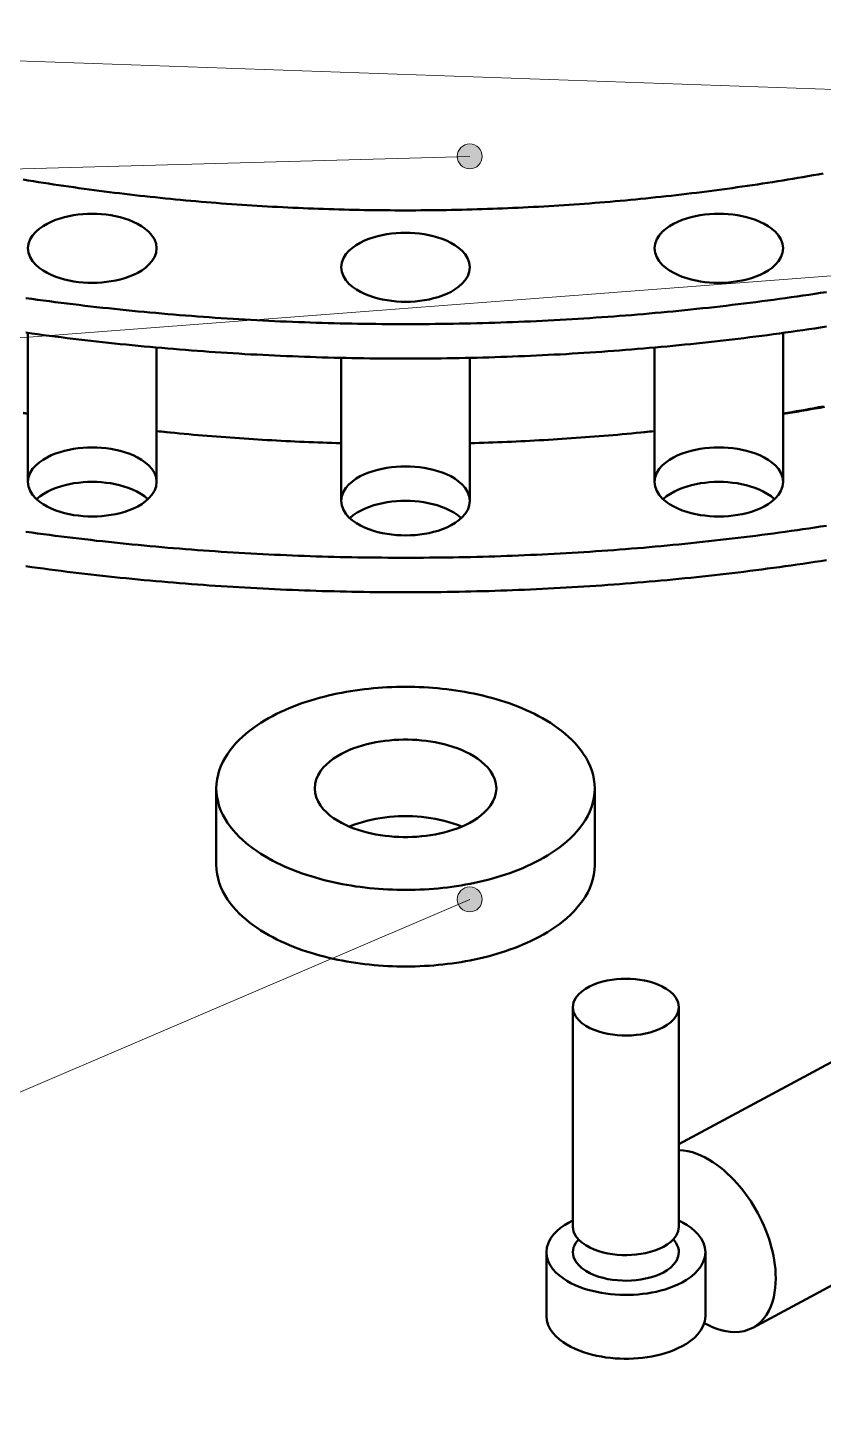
# Model space of a CAD drawing. Header units: millimetres. Extents: x 0 to 841, y 0 to 594.
# Drawn here: x 298.8 to 343.4, y 209.7 to 288.1 of the extents above; entities that cross this region are included whole.
import ezdxf

# ---------------------------------------------------------------- set-up
doc = ezdxf.new("R2010")
doc.units = ezdxf.units.MM
for name, color, linetype, lineweight in [('ACH', 7, 'CONTINUOUS', 13), ('COTA', 7, 'CONTINUOUS', 18), ('VIS', 7, 'CONTINUOUS', 50)]:
    doc.layers.add(name, color=color, linetype=linetype, lineweight=lineweight)

msp = doc.modelspace()

# ---------------------------------------------------------------- hatches: boundary and pattern name
at = {"layer": 'ACH'}
h = msp.add_hatch(color=7, dxfattribs=at)
h.dxf.hatch_style = 1
h.paths.add_polyline_path([(324.306, 280.893), (324.173, 281.304), (323.823, 281.559), (323.39, 281.559), (323.04, 281.304), (322.906, 280.893), (323.04, 280.481), (323.39, 280.227), (323.823, 280.227), (324.173, 280.481)])
h = msp.add_hatch(color=7, dxfattribs=at)
h.dxf.hatch_style = 1
h.paths.add_polyline_path([(324.306, 239.157), (324.173, 239.569), (323.823, 239.823), (323.39, 239.823), (323.04, 239.569), (322.906, 239.157), (323.04, 238.746), (323.39, 238.492), (323.823, 238.492), (324.173, 238.746)])

# ---------------------------------------------------------------- linework, layer by layer
at = {"layer": 'COTA'}
for p, q in [((355.281, 284.252), (73.998, 294.145)), ((323.606, 280.893), (73.998, 273.921)), ((370.307, 276.185), (73.988, 253.637)), ((323.606, 239.157), (73.677, 132.052))]:
    msp.add_line(p, q, dxfattribs=at)
for centre in [(323.606, 280.893), (323.606, 239.157)]:
    msp.add_circle(centre, 0.7, dxfattribs=at)
at = {"layer": 'VIS'}
for points in [[(298.537, 279.589), (298.82, 279.543), (299.104, 279.497), (299.388, 279.452), (299.672, 279.407), (299.956, 279.364), (300.24, 279.32), (300.524, 279.278), (300.809, 279.236), (301.093, 279.195), (301.378, 279.154), (301.662, 279.114), (301.947, 279.075), (302.232, 279.036), (302.517, 278.998), (302.802, 278.961), (303.087, 278.924), (303.372, 278.888), (303.657, 278.853), (303.943, 278.818), (304.228, 278.784), (304.513, 278.75), (304.799, 278.717), (305.085, 278.685), (305.37, 278.653), (305.656, 278.622), (305.942, 278.592), (306.228, 278.562), (306.514, 278.533), (306.8, 278.505), (307.086, 278.477), (307.372, 278.449), (307.658, 278.423), (307.944, 278.397), (308.231, 278.371), (308.517, 278.347), (308.803, 278.323), (309.09, 278.299), (309.376, 278.276), (309.663, 278.254), (309.95, 278.232), (310.236, 278.211), (310.523, 278.191), (310.81, 278.171), (311.096, 278.152), (311.383, 278.133), (311.67, 278.115), (311.957, 278.098), (312.244, 278.081), (312.531, 278.065), (312.818, 278.049), (313.105, 278.034), (313.392, 278.02), (313.679, 278.006), (313.966, 277.993), (314.253, 277.981), (314.541, 277.969), (314.828, 277.958), (315.115, 277.947), (315.402, 277.937), (315.69, 277.928), (315.977, 277.919), (316.264, 277.911), (316.551, 277.903), (316.839, 277.896), (317.126, 277.89), (317.414, 277.884), (317.701, 277.879), (317.988, 277.874), (318.276, 277.87), (318.563, 277.867), (318.851, 277.864), (319.138, 277.862), (319.425, 277.861), (319.713, 277.86), (320, 277.859), (320.288, 277.86), (320.575, 277.861), (320.862, 277.862), (321.15, 277.864), (321.437, 277.867), (321.725, 277.87), (322.012, 277.874), (322.3, 277.879), (322.587, 277.884), (322.874, 277.89), (323.162, 277.896), (323.449, 277.903), (323.736, 277.911), (324.024, 277.919), (324.311, 277.928), (324.598, 277.937), (324.885, 277.947), (325.173, 277.958), (325.46, 277.969), (325.747, 277.981), (326.034, 277.993), (326.321, 278.006), (326.608, 278.02), (326.895, 278.034), (327.183, 278.049), (327.47, 278.065), (327.757, 278.081), (328.043, 278.098), (328.33, 278.115), (328.617, 278.133), (328.904, 278.152), (329.191, 278.171), (329.478, 278.191), (329.764, 278.211), (330.051, 278.232), (330.338, 278.254), (330.624, 278.276), (330.911, 278.299), (331.197, 278.323), (331.483, 278.347), (331.77, 278.371), (332.056, 278.397), (332.342, 278.423), (332.629, 278.45), (332.915, 278.477), (333.201, 278.505), (333.487, 278.533), (333.773, 278.562), (334.059, 278.592), (334.344, 278.622), (334.63, 278.653), (334.916, 278.685), (335.201, 278.717), (335.487, 278.75), (335.772, 278.784), (336.058, 278.818), (336.343, 278.853), (336.628, 278.888), (336.914, 278.924), (337.199, 278.961), (337.484, 278.998), (337.768, 279.036), (338.053, 279.075), (338.338, 279.114), (338.623, 279.154), (338.907, 279.195), (339.192, 279.236), (339.476, 279.278), (339.76, 279.321), (340.044, 279.364), (340.329, 279.408), (340.612, 279.452), (340.896, 279.497), (341.18, 279.543), (341.464, 279.589), (341.747, 279.636), (342.031, 279.684), (342.314, 279.733), (342.597, 279.782), (342.88, 279.831), (343.163, 279.882), (343.446, 279.933)], [(298.537, 279.589), (298.82, 279.543), (299.104, 279.497), (299.388, 279.452), (299.672, 279.407), (299.956, 279.364), (300.24, 279.32), (300.524, 279.278), (300.809, 279.236), (301.093, 279.195), (301.378, 279.154), (301.662, 279.114), (301.947, 279.075), (302.232, 279.036), (302.517, 278.998), (302.802, 278.961), (303.087, 278.924), (303.372, 278.888), (303.657, 278.853), (303.943, 278.818), (304.228, 278.784), (304.513, 278.75), (304.799, 278.717), (305.085, 278.685), (305.37, 278.653), (305.656, 278.622), (305.942, 278.592), (306.228, 278.562), (306.514, 278.533), (306.8, 278.505), (307.086, 278.477), (307.372, 278.449), (307.658, 278.423), (307.944, 278.397), (308.231, 278.371), (308.517, 278.347), (308.803, 278.323), (309.09, 278.299), (309.376, 278.276), (309.663, 278.254), (309.95, 278.232), (310.236, 278.211), (310.523, 278.191), (310.81, 278.171), (311.096, 278.152), (311.383, 278.133), (311.67, 278.115), (311.957, 278.098), (312.244, 278.081), (312.531, 278.065), (312.818, 278.049), (313.105, 278.034), (313.392, 278.02), (313.679, 278.006), (313.966, 277.993), (314.253, 277.981), (314.541, 277.969), (314.828, 277.958), (315.115, 277.947), (315.402, 277.937), (315.69, 277.928), (315.977, 277.919), (316.264, 277.911), (316.551, 277.903), (316.839, 277.896), (317.126, 277.89), (317.414, 277.884), (317.701, 277.879), (317.988, 277.874), (318.276, 277.87), (318.563, 277.867), (318.851, 277.864), (319.138, 277.862), (319.425, 277.861), (319.713, 277.86), (320, 277.859), (320.288, 277.86), (320.575, 277.861), (320.862, 277.862), (321.15, 277.864), (321.437, 277.867), (321.725, 277.87), (322.012, 277.874), (322.3, 277.879), (322.587, 277.884), (322.874, 277.89), (323.162, 277.896), (323.449, 277.903), (323.736, 277.911), (324.024, 277.919), (324.311, 277.928), (324.598, 277.937), (324.885, 277.947), (325.173, 277.958), (325.46, 277.969), (325.747, 277.981), (326.034, 277.993), (326.321, 278.006), (326.608, 278.02), (326.895, 278.034), (327.183, 278.049), (327.47, 278.065), (327.757, 278.081), (328.043, 278.098), (328.33, 278.115), (328.617, 278.133), (328.904, 278.152), (329.191, 278.171), (329.478, 278.191), (329.764, 278.211), (330.051, 278.232), (330.338, 278.254), (330.624, 278.276), (330.911, 278.299), (331.197, 278.323), (331.483, 278.347), (331.77, 278.371), (332.056, 278.397), (332.342, 278.423), (332.629, 278.45), (332.915, 278.477), (333.201, 278.505), (333.487, 278.533), (333.773, 278.562), (334.059, 278.592), (334.344, 278.622), (334.63, 278.653), (334.916, 278.685), (335.201, 278.717), (335.487, 278.75), (335.772, 278.784), (336.058, 278.818), (336.343, 278.853), (336.628, 278.888), (336.914, 278.924), (337.199, 278.961), (337.484, 278.998), (337.768, 279.036), (338.053, 279.075), (338.338, 279.114), (338.623, 279.154), (338.907, 279.195), (339.192, 279.236), (339.476, 279.278), (339.76, 279.321), (340.044, 279.364), (340.329, 279.408), (340.612, 279.452), (340.896, 279.497), (341.18, 279.543), (341.464, 279.589), (341.747, 279.636), (342.031, 279.684), (342.314, 279.733), (342.597, 279.782), (342.88, 279.831), (343.163, 279.882), (343.446, 279.933)], [(298.797, 275.729), (298.83, 275.989), (298.922, 276.234), (299.061, 276.456), (299.234, 276.653), (299.431, 276.826), (299.645, 276.977), (299.872, 277.109), (300.108, 277.224), (300.35, 277.323), (300.599, 277.407), (300.851, 277.479), (301.107, 277.538), (301.365, 277.586), (301.624, 277.622), (301.886, 277.648), (302.147, 277.663), (302.41, 277.669), (302.672, 277.663), (302.934, 277.648), (303.195, 277.622), (303.455, 277.586), (303.713, 277.538), (303.968, 277.479), (304.221, 277.407), (304.469, 277.323), (304.712, 277.224), (304.948, 277.109), (305.175, 276.977), (305.389, 276.826), (305.586, 276.653), (305.759, 276.456), (305.898, 276.234), (305.99, 275.989), (306.022, 275.729)], [(306.022, 275.729), (305.99, 275.989), (305.898, 276.234), (305.759, 276.456), (305.586, 276.653), (305.389, 276.826), (305.175, 276.977), (304.948, 277.109), (304.712, 277.224), (304.469, 277.323), (304.221, 277.407), (303.968, 277.479), (303.713, 277.538), (303.455, 277.586), (303.195, 277.622), (302.934, 277.648), (302.672, 277.663), (302.41, 277.669), (302.147, 277.663), (301.886, 277.648), (301.624, 277.622), (301.365, 277.586), (301.107, 277.538), (300.851, 277.479), (300.599, 277.407), (300.35, 277.323), (300.108, 277.224), (299.872, 277.109), (299.645, 276.977), (299.431, 276.826), (299.234, 276.653), (299.061, 276.456), (298.922, 276.234), (298.83, 275.989), (298.797, 275.729)], [(333.978, 275.729), (334.01, 275.989), (334.102, 276.234), (334.241, 276.456), (334.414, 276.653), (334.611, 276.826), (334.825, 276.977), (335.052, 277.109), (335.288, 277.224), (335.531, 277.323), (335.779, 277.407), (336.032, 277.479), (336.287, 277.538), (336.545, 277.586), (336.805, 277.622), (337.066, 277.648), (337.328, 277.663), (337.59, 277.669), (337.853, 277.663), (338.114, 277.648), (338.376, 277.622), (338.635, 277.586), (338.893, 277.538), (339.149, 277.479), (339.401, 277.407), (339.65, 277.323), (339.892, 277.224), (340.128, 277.109), (340.355, 276.977), (340.569, 276.826), (340.766, 276.653), (340.939, 276.456), (341.078, 276.234), (341.17, 275.989), (341.203, 275.729)], [(341.203, 275.729), (341.17, 275.989), (341.078, 276.234), (340.939, 276.456), (340.766, 276.653), (340.569, 276.826), (340.355, 276.977), (340.128, 277.109), (339.892, 277.224), (339.65, 277.323), (339.401, 277.407), (339.149, 277.479), (338.893, 277.538), (338.635, 277.586), (338.376, 277.622), (338.114, 277.648), (337.853, 277.663), (337.59, 277.669), (337.328, 277.663), (337.066, 277.648), (336.805, 277.622), (336.545, 277.586), (336.287, 277.538), (336.032, 277.479), (335.779, 277.407), (335.531, 277.323), (335.288, 277.224), (335.052, 277.109), (334.825, 276.977), (334.611, 276.826), (334.414, 276.653), (334.241, 276.456), (334.102, 276.234), (334.01, 275.989), (333.978, 275.729)], [(316.387, 274.665), (316.42, 274.925), (316.512, 275.17), (316.651, 275.392), (316.824, 275.589), (317.021, 275.762), (317.235, 275.913), (317.462, 276.045), (317.698, 276.16), (317.941, 276.258), (318.189, 276.343), (318.441, 276.415), (318.697, 276.474), (318.955, 276.522), (319.215, 276.558), (319.476, 276.584), (319.738, 276.599), (320, 276.604), (320.262, 276.599), (320.524, 276.584), (320.785, 276.558), (321.045, 276.522), (321.303, 276.474), (321.559, 276.415), (321.811, 276.343), (322.059, 276.258), (322.302, 276.16), (322.538, 276.045), (322.765, 275.913), (322.979, 275.762), (323.176, 275.589), (323.349, 275.392), (323.488, 275.17), (323.58, 274.925), (323.612, 274.665)], [(323.612, 274.665), (323.58, 274.925), (323.488, 275.17), (323.349, 275.392), (323.176, 275.589), (322.979, 275.762), (322.765, 275.913), (322.538, 276.045), (322.302, 276.16), (322.059, 276.258), (321.811, 276.343), (321.559, 276.415), (321.303, 276.474), (321.045, 276.522), (320.785, 276.558), (320.524, 276.584), (320.262, 276.599), (320, 276.604), (319.738, 276.599), (319.476, 276.584), (319.215, 276.558), (318.955, 276.522), (318.697, 276.474), (318.441, 276.415), (318.189, 276.343), (317.941, 276.258), (317.698, 276.16), (317.462, 276.045), (317.235, 275.913), (317.021, 275.762), (316.824, 275.589), (316.651, 275.392), (316.512, 275.17), (316.42, 274.925), (316.387, 274.665)], [(304.964, 274.358), (304.728, 274.242), (304.485, 274.141), (304.236, 274.056), (303.983, 273.983), (303.727, 273.923), (303.469, 273.875), (303.208, 273.837), (302.947, 273.811), (302.684, 273.795), (302.421, 273.789), (302.158, 273.794), (301.896, 273.809), (301.634, 273.835), (301.373, 273.871), (301.115, 273.918), (300.858, 273.977), (300.605, 274.049), (300.356, 274.133), (300.112, 274.232), (299.876, 274.347), (299.648, 274.479), (299.433, 274.63), (299.235, 274.803), (299.062, 275), (298.922, 275.223), (298.83, 275.469), (298.797, 275.729)], [(298.797, 275.729), (298.83, 275.469), (298.922, 275.223), (299.062, 275), (299.235, 274.803), (299.433, 274.63), (299.648, 274.479), (299.876, 274.347), (300.112, 274.232), (300.356, 274.133), (300.605, 274.049), (300.858, 273.977), (301.115, 273.918), (301.373, 273.871), (301.634, 273.835), (301.896, 273.809), (302.158, 273.794), (302.421, 273.789), (302.684, 273.795), (302.947, 273.811), (303.208, 273.837), (303.469, 273.875), (303.727, 273.923), (303.983, 273.983), (304.236, 274.056), (304.485, 274.141), (304.728, 274.242), (304.964, 274.358)], [(306.022, 275.729), (305.99, 275.472), (305.9, 275.229), (305.764, 275.008), (305.593, 274.812), (305.399, 274.64), (305.188, 274.489), (304.964, 274.358)], [(304.964, 274.358), (305.188, 274.489), (305.399, 274.64), (305.593, 274.812), (305.764, 275.008), (305.9, 275.229), (305.99, 275.472), (306.022, 275.729)], [(340.145, 274.358), (339.909, 274.242), (339.665, 274.141), (339.417, 274.056), (339.164, 273.983), (338.908, 273.923), (338.649, 273.875), (338.389, 273.837), (338.127, 273.811), (337.865, 273.795), (337.602, 273.789), (337.339, 273.794), (337.076, 273.809), (336.815, 273.835), (336.554, 273.871), (336.295, 273.918), (336.039, 273.977), (335.786, 274.049), (335.537, 274.133), (335.293, 274.232), (335.056, 274.347), (334.829, 274.479), (334.614, 274.63), (334.416, 274.803), (334.242, 275), (334.103, 275.223), (334.01, 275.469), (333.978, 275.729)], [(333.978, 275.729), (334.01, 275.469), (334.103, 275.223), (334.242, 275), (334.416, 274.803), (334.614, 274.63), (334.829, 274.479), (335.056, 274.347), (335.293, 274.232), (335.537, 274.133), (335.786, 274.049), (336.039, 273.977), (336.295, 273.918), (336.554, 273.871), (336.815, 273.835), (337.076, 273.809), (337.339, 273.794), (337.602, 273.789), (337.865, 273.795), (338.127, 273.811), (338.389, 273.837), (338.649, 273.875), (338.908, 273.923), (339.164, 273.983), (339.417, 274.056), (339.665, 274.141), (339.909, 274.242), (340.145, 274.358)], [(333.978, 275.729), (333.978, 275.729)], [(341.203, 275.729), (341.171, 275.472), (341.081, 275.229), (340.944, 275.008), (340.774, 274.812), (340.58, 274.64), (340.368, 274.489), (340.145, 274.358)], [(340.145, 274.358), (340.368, 274.489), (340.58, 274.64), (340.774, 274.812), (340.944, 275.008), (341.081, 275.229), (341.171, 275.472), (341.203, 275.729)], [(322.554, 273.293), (322.318, 273.177), (322.075, 273.077), (321.827, 272.992), (321.574, 272.919), (321.318, 272.859), (321.059, 272.811), (320.799, 272.773), (320.537, 272.747), (320.275, 272.731), (320.012, 272.725), (319.749, 272.73), (319.486, 272.745), (319.224, 272.771), (318.964, 272.807), (318.705, 272.854), (318.449, 272.913), (318.196, 272.985), (317.946, 273.069), (317.703, 273.168), (317.466, 273.283), (317.239, 273.414), (317.024, 273.566), (316.826, 273.739), (316.652, 273.936), (316.513, 274.159), (316.42, 274.405), (316.387, 274.665)], [(316.387, 274.665), (316.42, 274.405), (316.513, 274.159), (316.652, 273.936), (316.826, 273.739), (317.024, 273.566), (317.239, 273.414), (317.466, 273.283), (317.703, 273.168), (317.946, 273.069), (318.196, 272.985), (318.449, 272.913), (318.705, 272.854), (318.964, 272.807), (319.224, 272.771), (319.486, 272.745), (319.749, 272.73), (320.012, 272.725), (320.275, 272.731), (320.537, 272.747), (320.799, 272.773), (321.059, 272.811), (321.318, 272.859), (321.574, 272.919), (321.827, 272.992), (322.075, 273.077), (322.318, 273.177), (322.554, 273.293)], [(316.387, 274.665), (316.387, 274.665)], [(323.612, 274.665), (323.581, 274.408), (323.49, 274.165), (323.354, 273.944), (323.184, 273.748), (322.989, 273.576), (322.778, 273.425), (322.554, 273.293)], [(322.554, 273.293), (322.778, 273.425), (322.989, 273.576), (323.184, 273.748), (323.354, 273.944), (323.49, 274.165), (323.581, 274.408), (323.612, 274.665)], [(323.612, 274.665), (323.612, 274.665)], [(298.677, 272.93), (299.008, 272.884), (299.339, 272.839), (299.671, 272.795), (300.002, 272.751), (300.334, 272.709), (300.665, 272.667), (300.997, 272.625), (301.329, 272.585), (301.66, 272.545), (301.992, 272.506), (302.324, 272.468), (302.656, 272.43), (302.989, 272.394), (303.321, 272.358), (303.653, 272.322), (303.986, 272.288), (304.318, 272.254), (304.651, 272.221), (304.983, 272.188), (305.316, 272.156), (305.649, 272.126), (305.982, 272.095), (306.315, 272.066), (306.648, 272.037), (306.981, 272.009), (307.314, 271.982), (307.647, 271.955), (307.98, 271.929), (308.313, 271.904), (308.647, 271.879), (308.98, 271.856), (309.313, 271.832), (309.647, 271.81), (309.98, 271.789), (310.314, 271.768), (310.648, 271.747), (310.981, 271.728), (311.315, 271.709), (311.649, 271.691), (311.982, 271.674), (312.316, 271.657), (312.65, 271.641), (312.984, 271.626), (313.318, 271.612), (313.652, 271.598), (313.986, 271.585), (314.32, 271.572), (314.654, 271.561), (314.988, 271.55), (315.322, 271.54), (315.656, 271.53), (315.99, 271.521), (316.324, 271.513), (316.658, 271.506), (316.992, 271.499), (317.327, 271.493), (317.661, 271.488), (317.995, 271.483), (318.329, 271.479), (318.663, 271.476), (318.998, 271.474), (319.332, 271.472), (319.666, 271.471), (320, 271.47), (320.334, 271.471), (320.669, 271.472), (321.003, 271.474), (321.337, 271.476), (321.671, 271.479), (322.005, 271.483), (322.34, 271.488), (322.674, 271.493), (323.008, 271.499), (323.342, 271.506), (323.676, 271.513), (324.01, 271.521), (324.345, 271.53), (324.679, 271.54), (325.013, 271.55), (325.347, 271.561), (325.681, 271.572), (326.015, 271.585), (326.349, 271.598), (326.683, 271.612), (327.016, 271.626), (327.35, 271.641), (327.684, 271.657), (328.018, 271.674), (328.352, 271.691), (328.685, 271.709), (329.019, 271.728), (329.353, 271.747), (329.686, 271.768), (330.02, 271.789), (330.354, 271.81), (330.687, 271.833), (331.02, 271.856), (331.354, 271.879), (331.687, 271.904), (332.02, 271.929), (332.354, 271.955), (332.687, 271.982), (333.02, 272.009), (333.353, 272.037), (333.686, 272.066), (334.019, 272.095), (334.352, 272.126), (334.684, 272.157), (335.017, 272.188), (335.35, 272.221), (335.682, 272.254), (336.015, 272.288), (336.347, 272.322), (336.68, 272.358), (337.012, 272.394), (337.344, 272.431), (337.676, 272.468), (338.008, 272.506), (338.34, 272.545), (338.672, 272.585), (339.004, 272.626), (339.335, 272.667), (339.667, 272.709), (339.998, 272.751), (340.33, 272.795), (340.661, 272.839), (340.992, 272.884), (341.323, 272.93), (341.654, 272.976), (341.985, 273.023), (342.316, 273.071), (342.647, 273.12), (342.977, 273.169), (343.308, 273.22), (343.638, 273.271)], [(298.677, 270.993), (299.008, 270.948), (299.339, 270.903), (299.671, 270.859), (300.002, 270.815), (300.334, 270.772), (300.665, 270.731), (300.997, 270.689), (301.329, 270.649), (301.66, 270.609), (301.992, 270.57), (302.324, 270.532), (302.656, 270.494), (302.989, 270.457), (303.321, 270.421), (303.653, 270.386), (303.986, 270.351), (304.318, 270.318), (304.651, 270.284), (304.983, 270.252), (305.316, 270.22), (305.649, 270.189), (305.982, 270.159), (306.315, 270.13), (306.648, 270.101), (306.981, 270.073), (307.314, 270.045), (307.647, 270.019), (307.98, 269.993), (308.313, 269.968), (308.647, 269.943), (308.98, 269.919), (309.313, 269.896), (309.647, 269.874), (309.98, 269.852), (310.314, 269.831), (310.648, 269.811), (310.981, 269.792), (311.315, 269.773), (311.649, 269.755), (311.982, 269.738), (312.316, 269.721), (312.65, 269.705), (312.984, 269.69), (313.318, 269.675), (313.652, 269.662), (313.986, 269.649), (314.32, 269.636), (314.654, 269.625), (314.988, 269.614), (315.322, 269.603), (315.656, 269.594), (315.99, 269.585), (316.324, 269.577), (316.658, 269.569), (316.992, 269.563), (317.327, 269.557), (317.661, 269.551), (317.995, 269.547), (318.329, 269.543), (318.663, 269.54), (318.998, 269.537), (319.332, 269.536), (319.666, 269.535), (320, 269.534), (320.334, 269.535), (320.669, 269.536), (321.003, 269.537), (321.337, 269.54), (321.671, 269.543), (322.005, 269.547), (322.34, 269.551), (322.674, 269.557), (323.008, 269.563), (323.342, 269.569), (323.676, 269.577), (324.01, 269.585), (324.345, 269.594), (324.679, 269.603), (325.013, 269.614), (325.347, 269.625), (325.681, 269.636), (326.015, 269.649), (326.349, 269.662), (326.683, 269.675), (327.016, 269.69), (327.35, 269.705), (327.684, 269.721), (328.018, 269.738), (328.352, 269.755), (328.685, 269.773), (329.019, 269.792), (329.353, 269.811), (329.686, 269.831), (330.02, 269.852), (330.354, 269.874), (330.687, 269.896), (331.02, 269.919), (331.354, 269.943), (331.687, 269.968), (332.02, 269.993), (332.354, 270.019), (332.687, 270.045), (333.02, 270.073), (333.353, 270.101), (333.686, 270.13), (334.019, 270.159), (334.352, 270.189), (334.684, 270.22), (335.017, 270.252), (335.35, 270.284), (335.682, 270.318), (336.015, 270.352), (336.347, 270.386), (336.68, 270.421), (337.012, 270.458), (337.344, 270.494), (337.676, 270.532), (338.008, 270.57), (338.34, 270.609), (338.672, 270.649), (339.004, 270.689), (339.335, 270.731), (339.667, 270.773), (339.998, 270.815), (340.33, 270.859), (340.661, 270.903), (340.992, 270.948), (341.323, 270.994), (341.654, 271.04), (341.985, 271.087), (342.316, 271.135), (342.647, 271.184), (342.977, 271.233), (343.308, 271.283), (343.638, 271.334)], [(298.797, 270.977), (298.797, 262.606)], [(341.203, 270.977), (341.203, 262.606)], [(306.022, 270.155), (306.022, 262.606)], [(316.387, 269.575), (316.387, 261.542)], [(323.612, 269.575), (323.612, 261.542)], [(333.978, 270.155), (333.978, 262.606)], [(298.539, 266.466), (298.797, 266.424)], [(298.546, 266.488), (298.797, 266.446)], [(341.203, 266.446), (341.454, 266.488), (341.706, 266.531), (341.957, 266.574), (342.208, 266.618), (342.46, 266.662), (342.711, 266.707), (342.962, 266.752), (343.212, 266.798), (343.463, 266.844)], [(341.203, 266.424), (341.461, 266.466), (341.719, 266.509), (341.977, 266.552), (342.235, 266.596), (342.493, 266.641), (342.751, 266.686), (343.008, 266.731), (343.266, 266.777), (343.524, 266.824)], [(306.022, 265.463), (306.171, 265.447), (306.32, 265.431), (306.469, 265.416), (306.618, 265.4), (306.766, 265.385), (306.915, 265.37)], [(306.022, 265.461), (306.281, 265.434), (306.539, 265.408), (306.797, 265.382), (307.056, 265.357), (307.315, 265.332), (307.573, 265.308), (307.832, 265.284), (308.091, 265.261), (308.349, 265.238), (308.608, 265.216), (308.867, 265.194), (309.126, 265.173), (309.385, 265.152), (309.644, 265.132), (309.903, 265.113), (310.162, 265.094), (310.421, 265.075), (310.68, 265.057), (310.939, 265.039), (311.198, 265.022), (311.458, 265.005), (311.717, 264.989), (311.976, 264.974), (312.235, 264.958), (312.495, 264.944), (312.754, 264.93), (313.013, 264.916), (313.273, 264.903), (313.532, 264.89), (313.792, 264.878), (314.051, 264.867), (314.311, 264.856), (314.57, 264.845), (314.83, 264.835), (315.089, 264.825), (315.349, 264.816), (315.609, 264.807), (315.868, 264.799), (316.128, 264.792), (316.387, 264.784)], [(323.612, 264.784), (323.872, 264.792), (324.132, 264.799), (324.391, 264.807), (324.651, 264.816), (324.911, 264.825), (325.17, 264.835), (325.43, 264.845), (325.689, 264.856), (325.949, 264.867), (326.208, 264.878), (326.468, 264.89), (326.727, 264.903), (326.987, 264.916), (327.246, 264.93), (327.505, 264.944), (327.765, 264.958), (328.024, 264.974), (328.283, 264.989), (328.542, 265.005), (328.802, 265.022), (329.061, 265.039), (329.32, 265.057), (329.579, 265.075), (329.838, 265.094), (330.097, 265.113), (330.356, 265.132), (330.615, 265.152), (330.874, 265.173), (331.133, 265.194), (331.392, 265.216), (331.651, 265.238), (331.909, 265.261), (332.168, 265.284), (332.427, 265.308), (332.685, 265.332), (332.944, 265.357), (333.203, 265.382), (333.461, 265.408), (333.719, 265.434), (333.978, 265.461)], [(333.085, 265.37), (333.234, 265.385), (333.382, 265.4), (333.531, 265.416), (333.68, 265.431), (333.829, 265.447), (333.978, 265.463)], [(298.797, 262.606), (298.83, 262.866), (298.922, 263.111), (299.061, 263.333), (299.234, 263.53), (299.431, 263.703), (299.645, 263.854), (299.872, 263.986), (300.108, 264.101), (300.35, 264.2), (300.599, 264.284), (300.851, 264.356), (301.107, 264.415), (301.365, 264.463), (301.624, 264.499), (301.886, 264.525), (302.147, 264.54), (302.41, 264.546), (302.672, 264.54), (302.934, 264.525), (303.195, 264.499), (303.455, 264.463), (303.713, 264.415), (303.968, 264.356), (304.221, 264.284), (304.469, 264.2), (304.712, 264.101), (304.948, 263.986), (305.175, 263.854), (305.389, 263.703), (305.586, 263.53), (305.759, 263.333), (305.898, 263.111), (305.99, 262.866), (306.022, 262.606)], [(333.978, 262.606), (334.01, 262.866), (334.102, 263.111), (334.241, 263.333), (334.414, 263.53), (334.611, 263.703), (334.825, 263.854), (335.052, 263.986), (335.288, 264.101), (335.531, 264.2), (335.779, 264.284), (336.032, 264.356), (336.287, 264.415), (336.545, 264.463), (336.805, 264.499), (337.066, 264.525), (337.328, 264.54), (337.59, 264.546), (337.853, 264.54), (338.114, 264.525), (338.376, 264.499), (338.635, 264.463), (338.893, 264.415), (339.149, 264.356), (339.401, 264.284), (339.65, 264.2), (339.892, 264.101), (340.128, 263.986), (340.355, 263.854), (340.569, 263.703), (340.766, 263.53), (340.939, 263.333), (341.078, 263.111), (341.17, 262.866), (341.203, 262.606)], [(316.387, 261.542), (316.42, 261.802), (316.512, 262.047), (316.651, 262.269), (316.824, 262.466), (317.021, 262.639), (317.235, 262.79), (317.462, 262.922), (317.698, 263.037), (317.941, 263.135), (318.189, 263.22), (318.441, 263.292), (318.697, 263.351), (318.955, 263.399), (319.215, 263.435), (319.476, 263.461), (319.738, 263.476), (320, 263.481), (320.262, 263.476), (320.524, 263.461), (320.785, 263.435), (321.045, 263.399), (321.303, 263.351), (321.559, 263.292), (321.811, 263.22), (322.059, 263.135), (322.302, 263.037), (322.538, 262.922), (322.765, 262.79), (322.979, 262.639), (323.176, 262.466), (323.349, 262.269), (323.488, 262.047), (323.58, 261.802), (323.612, 261.542)], [(304.964, 261.235), (304.728, 261.119), (304.485, 261.018), (304.236, 260.933), (303.983, 260.86), (303.727, 260.8), (303.469, 260.752), (303.208, 260.715), (302.947, 260.688), (302.684, 260.672), (302.421, 260.667), (302.158, 260.671), (301.896, 260.686), (301.634, 260.712), (301.373, 260.748), (301.115, 260.795), (300.858, 260.854), (300.605, 260.926), (300.356, 261.01), (300.112, 261.109), (299.876, 261.224), (299.648, 261.356), (299.433, 261.507), (299.235, 261.68), (299.062, 261.877), (298.922, 262.1), (298.83, 262.346), (298.797, 262.606)], [(299.279, 261.638), (299.477, 261.803), (299.69, 261.947), (299.915, 262.073), (300.148, 262.182), (300.387, 262.277), (300.632, 262.358), (300.88, 262.427), (301.131, 262.484), (301.384, 262.53), (301.639, 262.565), (301.895, 262.59), (302.152, 262.604), (302.41, 262.609), (302.667, 262.604), (302.924, 262.59), (303.18, 262.565), (303.435, 262.53), (303.689, 262.484), (303.94, 262.427), (304.188, 262.358), (304.432, 262.277), (304.672, 262.182), (304.905, 262.073), (305.129, 261.947), (305.342, 261.803), (305.54, 261.638)], [(306.022, 262.606), (305.99, 262.349), (305.9, 262.106), (305.764, 261.885), (305.593, 261.689), (305.399, 261.517), (305.188, 261.366), (304.964, 261.235)], [(340.145, 261.235), (339.909, 261.119), (339.665, 261.018), (339.417, 260.933), (339.164, 260.86), (338.908, 260.8), (338.649, 260.752), (338.389, 260.715), (338.127, 260.688), (337.865, 260.672), (337.602, 260.667), (337.339, 260.671), (337.076, 260.686), (336.815, 260.712), (336.554, 260.748), (336.295, 260.795), (336.039, 260.854), (335.786, 260.926), (335.537, 261.01), (335.293, 261.109), (335.056, 261.224), (334.829, 261.356), (334.614, 261.507), (334.416, 261.68), (334.242, 261.877), (334.103, 262.1), (334.01, 262.346), (333.978, 262.606)], [(334.46, 261.638), (334.658, 261.803), (334.871, 261.947), (335.095, 262.073), (335.328, 262.182), (335.568, 262.277), (335.812, 262.358), (336.06, 262.427), (336.311, 262.484), (336.565, 262.53), (336.82, 262.565), (337.076, 262.59), (337.333, 262.604), (337.59, 262.609), (337.848, 262.604), (338.105, 262.59), (338.361, 262.565), (338.616, 262.53), (338.869, 262.484), (339.12, 262.427), (339.368, 262.358), (339.613, 262.277), (339.852, 262.182), (340.085, 262.073), (340.31, 261.947), (340.523, 261.803), (340.721, 261.638)], [(341.203, 262.606), (341.171, 262.349), (341.081, 262.106), (340.944, 261.885), (340.774, 261.689), (340.58, 261.517), (340.368, 261.366), (340.145, 261.235)], [(322.554, 260.17), (322.318, 260.055), (322.075, 259.954), (321.827, 259.869), (321.574, 259.796), (321.318, 259.736), (321.059, 259.688), (320.799, 259.65), (320.537, 259.624), (320.275, 259.608), (320.012, 259.602), (319.749, 259.607), (319.486, 259.622), (319.224, 259.648), (318.964, 259.684), (318.705, 259.731), (318.449, 259.79), (318.196, 259.862), (317.946, 259.946), (317.703, 260.045), (317.466, 260.16), (317.239, 260.291), (317.024, 260.443), (316.826, 260.616), (316.652, 260.813), (316.513, 261.036), (316.42, 261.282), (316.387, 261.542)], [(316.87, 260.574), (317.068, 260.738), (317.281, 260.883), (317.505, 261.009), (317.738, 261.118), (317.978, 261.213), (318.222, 261.294), (318.47, 261.363), (318.721, 261.42), (318.974, 261.465), (319.229, 261.501), (319.486, 261.526), (319.743, 261.54), (320, 261.545), (320.257, 261.54), (320.514, 261.526), (320.771, 261.501), (321.026, 261.465), (321.279, 261.42), (321.53, 261.363), (321.778, 261.294), (322.022, 261.213), (322.262, 261.118), (322.495, 261.009), (322.719, 260.883), (322.932, 260.738), (323.13, 260.574)], [(323.612, 261.542), (323.581, 261.285), (323.49, 261.042), (323.354, 260.821), (323.184, 260.625), (322.989, 260.453), (322.778, 260.302), (322.554, 260.17)], [(298.677, 259.807), (299.008, 259.761), (299.339, 259.716), (299.671, 259.672), (300.002, 259.628), (300.334, 259.586), (300.665, 259.544), (300.997, 259.503), (301.329, 259.462), (301.66, 259.422), (301.992, 259.383), (302.324, 259.345), (302.656, 259.307), (302.989, 259.271), (303.321, 259.235), (303.653, 259.199), (303.986, 259.165), (304.318, 259.131), (304.651, 259.098), (304.983, 259.065), (305.316, 259.034), (305.649, 259.003), (305.982, 258.972), (306.315, 258.943), (306.648, 258.914), (306.981, 258.886), (307.314, 258.859), (307.647, 258.832), (307.98, 258.806), (308.313, 258.781), (308.647, 258.756), (308.98, 258.733), (309.313, 258.71), (309.647, 258.687), (309.98, 258.666), (310.314, 258.645), (310.648, 258.624), (310.981, 258.605), (311.315, 258.586), (311.649, 258.568), (311.982, 258.551), (312.316, 258.534), (312.65, 258.518), (312.984, 258.503), (313.318, 258.489), (313.652, 258.475), (313.986, 258.462), (314.32, 258.449), (314.654, 258.438), (314.988, 258.427), (315.322, 258.417), (315.656, 258.407), (315.99, 258.398), (316.324, 258.39), (316.658, 258.383), (316.992, 258.376), (317.327, 258.37), (317.661, 258.365), (317.995, 258.36), (318.329, 258.356), (318.663, 258.353), (318.998, 258.351), (319.332, 258.349), (319.666, 258.348), (320, 258.347), (320.334, 258.348), (320.669, 258.349), (321.003, 258.351), (321.337, 258.353), (321.671, 258.356), (322.005, 258.36), (322.34, 258.365), (322.674, 258.37), (323.008, 258.376), (323.342, 258.383), (323.676, 258.39), (324.01, 258.398), (324.345, 258.407), (324.679, 258.417), (325.013, 258.427), (325.347, 258.438), (325.681, 258.449), (326.015, 258.462), (326.349, 258.475), (326.683, 258.489), (327.016, 258.503), (327.35, 258.518), (327.684, 258.534), (328.018, 258.551), (328.352, 258.568), (328.685, 258.586), (329.019, 258.605), (329.353, 258.625), (329.686, 258.645), (330.02, 258.666), (330.354, 258.687), (330.687, 258.71), (331.02, 258.733), (331.354, 258.756), (331.687, 258.781), (332.02, 258.806), (332.354, 258.832), (332.687, 258.859), (333.02, 258.886), (333.353, 258.914), (333.686, 258.943), (334.019, 258.972), (334.352, 259.003), (334.684, 259.034), (335.017, 259.065), (335.35, 259.098), (335.682, 259.131), (336.015, 259.165), (336.347, 259.199), (336.68, 259.235), (337.012, 259.271), (337.344, 259.308), (337.676, 259.345), (338.008, 259.383), (338.34, 259.422), (338.672, 259.462), (339.004, 259.503), (339.335, 259.544), (339.667, 259.586), (339.998, 259.628), (340.33, 259.672), (340.661, 259.716), (340.992, 259.761), (341.323, 259.807), (341.654, 259.853), (341.985, 259.9), (342.316, 259.948), (342.647, 259.997), (342.977, 260.046), (343.308, 260.097), (343.638, 260.148)], [(298.677, 257.87), (299.008, 257.825), (299.339, 257.78), (299.671, 257.736), (300.002, 257.692), (300.334, 257.65), (300.665, 257.608), (300.997, 257.566), (301.329, 257.526), (301.66, 257.486), (301.992, 257.447), (302.324, 257.409), (302.656, 257.371), (302.989, 257.335), (303.321, 257.298), (303.653, 257.263), (303.986, 257.228), (304.318, 257.195), (304.651, 257.161), (304.983, 257.129), (305.316, 257.097), (305.649, 257.066), (305.982, 257.036), (306.315, 257.007), (306.648, 256.978), (306.981, 256.95), (307.314, 256.922), (307.647, 256.896), (307.98, 256.87), (308.313, 256.845), (308.647, 256.82), (308.98, 256.796), (309.313, 256.773), (309.647, 256.751), (309.98, 256.729), (310.314, 256.708), (310.648, 256.688), (310.981, 256.669), (311.315, 256.65), (311.649, 256.632), (311.982, 256.615), (312.316, 256.598), (312.65, 256.582), (312.984, 256.567), (313.318, 256.552), (313.652, 256.539), (313.986, 256.526), (314.32, 256.513), (314.654, 256.502), (314.988, 256.491), (315.322, 256.48), (315.656, 256.471), (315.99, 256.462), (316.324, 256.454), (316.658, 256.447), (316.992, 256.44), (317.327, 256.434), (317.661, 256.429), (317.995, 256.424), (318.329, 256.42), (318.663, 256.417), (318.998, 256.414), (319.332, 256.413), (319.666, 256.412), (320, 256.411), (320.334, 256.412), (320.669, 256.413), (321.003, 256.414), (321.337, 256.417), (321.671, 256.42), (322.005, 256.424), (322.34, 256.429), (322.674, 256.434), (323.008, 256.44), (323.342, 256.447), (323.676, 256.454), (324.01, 256.462), (324.345, 256.471), (324.679, 256.48), (325.013, 256.491), (325.347, 256.502), (325.681, 256.513), (326.015, 256.526), (326.349, 256.539), (326.683, 256.552), (327.016, 256.567), (327.35, 256.582), (327.684, 256.598), (328.018, 256.615), (328.352, 256.632), (328.685, 256.65), (329.019, 256.669), (329.353, 256.688), (329.686, 256.709), (330.02, 256.729), (330.354, 256.751), (330.687, 256.773), (331.02, 256.796), (331.354, 256.82), (331.687, 256.845), (332.02, 256.87), (332.354, 256.896), (332.687, 256.922), (333.02, 256.95), (333.353, 256.978), (333.686, 257.007), (334.019, 257.036), (334.352, 257.066), (334.684, 257.097), (335.017, 257.129), (335.35, 257.162), (335.682, 257.195), (336.015, 257.229), (336.347, 257.263), (336.68, 257.298), (337.012, 257.335), (337.344, 257.371), (337.676, 257.409), (338.008, 257.447), (338.34, 257.486), (338.672, 257.526), (339.004, 257.566), (339.335, 257.608), (339.667, 257.65), (339.998, 257.692), (340.33, 257.736), (340.661, 257.78), (340.992, 257.825), (341.323, 257.871), (341.654, 257.917), (341.985, 257.964), (342.316, 258.012), (342.647, 258.061), (342.977, 258.11), (343.308, 258.16), (343.638, 258.211)], [(330.625, 245.396), (330.614, 245.653), (330.582, 245.908), (330.529, 246.16), (330.457, 246.407), (330.366, 246.647), (330.259, 246.881), (330.136, 247.107), (329.999, 247.325), (329.85, 247.534), (329.69, 247.736), (329.52, 247.929), (329.342, 248.114), (329.155, 248.291), (328.962, 248.461), (328.762, 248.623), (328.557, 248.778), (328.347, 248.926), (328.132, 249.068), (327.913, 249.203), (327.691, 249.332), (327.465, 249.455), (327.237, 249.573), (327.005, 249.685), (326.771, 249.792), (326.535, 249.894), (326.297, 249.991), (326.057, 250.083), (325.815, 250.171), (325.571, 250.254), (325.326, 250.332), (325.08, 250.406), (324.833, 250.477), (324.584, 250.543), (324.334, 250.605), (324.084, 250.663), (323.832, 250.717), (323.58, 250.767), (323.327, 250.814), (323.074, 250.857), (322.819, 250.896), (322.565, 250.932), (322.31, 250.964), (322.054, 250.993), (321.798, 251.019), (321.542, 251.04), (321.285, 251.059), (321.028, 251.074), (320.771, 251.086), (320.514, 251.094), (320.257, 251.099), (320, 251.101), (319.743, 251.099), (319.486, 251.094), (319.229, 251.086), (318.972, 251.074), (318.715, 251.059), (318.458, 251.04), (318.202, 251.019), (317.946, 250.993), (317.69, 250.964), (317.435, 250.932), (317.181, 250.896), (316.926, 250.857), (316.673, 250.814), (316.42, 250.767), (316.168, 250.717), (315.916, 250.663), (315.666, 250.605), (315.416, 250.543), (315.167, 250.477), (314.92, 250.406), (314.674, 250.332), (314.429, 250.254), (314.185, 250.171), (313.943, 250.083), (313.703, 249.991), (313.465, 249.894), (313.229, 249.792), (312.995, 249.685), (312.763, 249.573), (312.535, 249.455), (312.309, 249.332), (312.087, 249.203), (311.868, 249.068), (311.653, 248.926), (311.443, 248.778), (311.238, 248.623), (311.038, 248.461), (310.845, 248.291), (310.658, 248.114), (310.48, 247.929), (310.31, 247.736), (310.15, 247.534), (310.001, 247.325), (309.864, 247.107), (309.741, 246.881), (309.634, 246.647), (309.543, 246.407), (309.471, 246.16), (309.418, 245.908), (309.386, 245.653), (309.375, 245.396)], [(314.9, 245.396), (314.922, 245.652), (314.987, 245.9), (315.09, 246.136), (315.223, 246.355), (315.381, 246.558), (315.559, 246.743), (315.753, 246.912), (315.958, 247.066), (316.174, 247.207), (316.397, 247.334), (316.626, 247.45), (316.861, 247.554), (317.1, 247.649), (317.343, 247.733), (317.588, 247.809), (317.836, 247.876), (318.087, 247.934), (318.338, 247.985), (318.592, 248.028), (318.846, 248.063), (319.102, 248.092), (319.358, 248.113), (319.615, 248.127), (319.872, 248.134), (320.128, 248.134), (320.385, 248.127), (320.642, 248.113), (320.898, 248.092), (321.154, 248.063), (321.408, 248.028), (321.662, 247.985), (321.913, 247.934), (322.164, 247.876), (322.412, 247.809), (322.657, 247.733), (322.9, 247.649), (323.139, 247.554), (323.374, 247.45), (323.603, 247.334), (323.826, 247.207), (324.042, 247.066), (324.247, 246.912), (324.441, 246.743), (324.619, 246.558), (324.777, 246.355), (324.91, 246.136), (325.013, 245.9), (325.078, 245.652), (325.1, 245.396)], [(309.375, 245.396), (309.386, 245.139), (309.418, 244.883), (309.471, 244.631), (309.544, 244.383), (309.635, 244.142), (309.743, 243.908), (309.866, 243.682), (310.004, 243.463), (310.153, 243.253), (310.314, 243.052), (310.485, 242.858), (310.664, 242.673), (310.851, 242.496), (311.045, 242.326), (311.246, 242.164), (311.452, 242.008), (311.663, 241.86), (311.878, 241.718), (312.098, 241.583), (312.321, 241.454), (312.547, 241.331), (312.777, 241.213), (313.009, 241.101), (313.243, 240.994), (313.48, 240.892), (313.719, 240.795), (313.96, 240.703), (314.203, 240.616), (314.447, 240.533), (314.693, 240.454), (314.94, 240.38), (315.188, 240.31), (315.437, 240.245), (315.688, 240.183), (315.939, 240.125), (316.191, 240.071), (316.444, 240.021), (316.698, 239.974), (316.952, 239.932), (317.207, 239.892), (317.462, 239.857), (317.718, 239.825), (317.975, 239.796), (318.231, 239.771), (318.488, 239.75), (318.746, 239.732), (319.003, 239.717), (319.261, 239.706), (319.518, 239.698), (319.776, 239.693), (320.034, 239.692), (320.292, 239.694), (320.55, 239.699), (320.807, 239.708), (321.065, 239.72), (321.322, 239.736), (321.58, 239.755), (321.837, 239.778), (322.093, 239.804), (322.349, 239.833), (322.605, 239.866), (322.86, 239.902), (323.115, 239.942), (323.369, 239.986), (323.623, 240.034), (323.876, 240.085), (324.127, 240.14), (324.379, 240.199), (324.629, 240.262), (324.878, 240.328), (325.126, 240.399), (325.372, 240.475), (325.618, 240.554), (325.861, 240.638), (326.104, 240.727), (326.344, 240.82), (326.582, 240.918), (326.819, 241.021), (327.053, 241.13), (327.284, 241.243), (327.513, 241.363)], [(309.375, 245.396), (309.375, 241.094)], [(323.606, 243.46), (323.377, 243.344), (323.142, 243.239), (322.903, 243.145), (322.66, 243.06), (322.415, 242.984), (322.166, 242.917), (321.916, 242.859), (321.664, 242.808), (321.411, 242.765), (321.156, 242.729), (320.901, 242.701), (320.644, 242.68), (320.388, 242.666), (320.131, 242.659), (319.874, 242.659), (319.617, 242.666), (319.36, 242.68), (319.104, 242.701), (318.848, 242.729), (318.593, 242.764), (318.34, 242.807), (318.088, 242.858), (317.838, 242.916), (317.589, 242.983), (317.344, 243.059), (317.101, 243.144), (316.862, 243.238), (316.627, 243.342), (316.397, 243.458), (316.174, 243.586), (315.959, 243.726), (315.753, 243.88), (315.56, 244.049), (315.382, 244.235), (315.223, 244.437), (315.09, 244.656), (314.987, 244.892), (314.922, 245.14), (314.9, 245.396)], [(325.1, 245.396), (325.078, 245.141), (325.013, 244.893), (324.911, 244.658), (324.778, 244.438), (324.62, 244.236), (324.442, 244.051), (324.249, 243.882), (324.044, 243.728), (323.829, 243.588), (323.606, 243.46)], [(327.513, 241.363), (327.747, 241.492), (327.977, 241.628), (328.203, 241.771), (328.425, 241.92), (328.641, 242.077), (328.852, 242.241), (329.057, 242.414), (329.254, 242.594), (329.444, 242.782), (329.624, 242.98), (329.795, 243.186), (329.954, 243.401), (330.1, 243.625), (330.231, 243.857), (330.346, 244.098), (330.444, 244.347), (330.522, 244.603), (330.579, 244.864), (330.613, 245.129), (330.625, 245.396)], [(330.625, 245.396), (330.625, 241.094)], [(316.845, 243.245), (317.085, 243.34), (317.329, 243.426), (317.576, 243.503), (317.825, 243.57), (318.076, 243.63), (318.33, 243.681), (318.584, 243.724), (318.84, 243.76), (319.097, 243.789), (319.355, 243.81), (319.613, 243.824), (319.871, 243.831), (320.129, 243.831), (320.387, 243.824), (320.645, 243.81), (320.903, 243.789), (321.16, 243.76), (321.416, 243.724), (321.67, 243.681), (321.924, 243.63), (322.175, 243.57), (322.424, 243.503), (322.671, 243.426), (322.915, 243.34), (323.155, 243.245)], [(316.845, 243.245), (317.085, 243.34), (317.329, 243.426), (317.576, 243.503), (317.825, 243.57), (318.076, 243.63), (318.33, 243.681), (318.584, 243.724), (318.84, 243.76), (319.097, 243.789), (319.355, 243.81), (319.613, 243.824), (319.871, 243.831), (320.129, 243.831), (320.387, 243.824), (320.645, 243.81), (320.903, 243.789), (321.16, 243.76), (321.416, 243.724), (321.67, 243.681), (321.924, 243.63), (322.175, 243.57), (322.424, 243.503), (322.671, 243.426), (322.915, 243.34), (323.155, 243.245)], [(309.375, 241.094), (309.386, 240.836), (309.418, 240.58), (309.471, 240.328), (309.544, 240.081), (309.635, 239.839), (309.743, 239.605), (309.866, 239.379), (310.004, 239.161), (310.153, 238.951), (310.314, 238.749), (310.485, 238.556), (310.664, 238.37), (310.851, 238.193), (311.045, 238.023), (311.246, 237.861), (311.452, 237.706), (311.663, 237.558), (311.878, 237.416), (312.098, 237.281), (312.321, 237.151), (312.547, 237.028), (312.777, 236.91), (313.009, 236.798), (313.243, 236.691), (313.48, 236.589), (313.719, 236.492), (313.96, 236.4), (314.203, 236.313), (314.447, 236.23), (314.693, 236.152), (314.94, 236.078), (315.188, 236.008), (315.437, 235.942), (315.688, 235.88), (315.939, 235.822), (316.191, 235.768), (316.444, 235.718), (316.698, 235.672), (316.952, 235.629), (317.207, 235.59), (317.462, 235.554), (317.718, 235.522), (317.975, 235.494), (318.231, 235.469), (318.488, 235.447), (318.746, 235.429), (319.003, 235.414), (319.261, 235.403), (319.518, 235.395), (319.776, 235.39), (320.034, 235.389), (320.292, 235.391), (320.55, 235.397), (320.807, 235.406), (321.065, 235.418), (321.322, 235.434), (321.58, 235.453), (321.837, 235.475), (322.093, 235.501), (322.349, 235.53), (322.605, 235.563), (322.86, 235.6), (323.115, 235.64), (323.369, 235.684), (323.623, 235.731), (323.876, 235.782), (324.127, 235.837), (324.379, 235.896), (324.629, 235.959), (324.878, 236.026), (325.126, 236.097), (325.372, 236.172), (325.618, 236.252), (325.861, 236.336), (326.104, 236.424), (326.344, 236.518), (326.582, 236.616), (326.819, 236.719), (327.053, 236.827), (327.284, 236.941), (327.513, 237.06)], [(327.513, 237.06), (327.747, 237.19), (327.977, 237.326), (328.203, 237.468), (328.425, 237.618), (328.641, 237.775), (328.852, 237.939), (329.057, 238.111), (329.254, 238.291), (329.444, 238.48), (329.624, 238.677), (329.795, 238.883), (329.954, 239.098), (330.1, 239.322), (330.231, 239.555), (330.346, 239.796), (330.444, 240.045), (330.522, 240.3), (330.579, 240.562), (330.613, 240.827), (330.625, 241.094)], [(335.349, 225.415), (354.403, 235.645)], [(335.349, 233.108), (335.31, 233.367), (335.201, 233.605), (335.043, 233.814), (334.851, 233.992), (334.638, 234.144), (334.409, 234.273), (334.17, 234.381), (333.924, 234.472), (333.672, 234.545), (333.417, 234.604), (333.158, 234.649), (332.898, 234.681), (332.636, 234.699), (332.374, 234.705), (332.112, 234.699), (331.85, 234.681), (331.589, 234.649), (331.331, 234.604), (331.075, 234.545), (330.824, 234.472), (330.577, 234.381), (330.338, 234.273), (330.11, 234.144), (329.896, 233.992), (329.705, 233.814), (329.546, 233.605), (329.438, 233.367), (329.399, 233.108)], [(329.399, 233.108), (329.439, 232.846), (329.55, 232.606), (329.712, 232.395), (329.907, 232.215), (330.125, 232.063), (330.357, 231.934), (330.6, 231.826), (330.85, 231.736), (331.106, 231.663), (331.365, 231.606), (331.628, 231.562), (331.892, 231.532), (332.157, 231.515), (332.423, 231.511), (332.688, 231.52), (332.953, 231.542), (333.217, 231.576), (333.478, 231.625), (333.736, 231.688), (333.99, 231.767), (334.238, 231.863), (334.477, 231.979)], [(329.399, 233.108), (329.399, 220.774)], [(334.477, 231.979), (334.692, 232.107), (334.891, 232.257), (335.069, 232.432), (335.214, 232.634), (335.313, 232.862), (335.349, 233.108)], [(335.349, 233.108), (335.349, 220.774)], [(339.495, 215.1), (359.63, 225.91)], [(340.788, 217.87), (340.783, 218.126), (340.766, 218.382), (340.739, 218.637), (340.702, 218.891), (340.656, 219.143), (340.602, 219.394), (340.539, 219.643), (340.468, 219.889), (340.39, 220.134), (340.305, 220.376), (340.212, 220.615), (340.113, 220.851), (340.007, 221.085), (339.895, 221.316), (339.777, 221.543), (339.652, 221.767), (339.521, 221.988), (339.383, 222.204), (339.24, 222.417), (339.091, 222.626), (338.935, 222.83), (338.774, 223.029), (338.607, 223.223), (338.433, 223.412), (338.253, 223.595), (338.067, 223.772), (337.875, 223.942), (337.677, 224.104), (337.472, 224.258), (337.26, 224.403), (337.042, 224.538), (336.817, 224.662), (336.586, 224.774), (336.349, 224.871), (336.106, 224.952), (335.857, 225.015), (335.604, 225.058), (335.349, 225.078)], [(329.399, 221.126), (329.157, 221.001), (328.924, 220.86), (328.703, 220.702), (328.496, 220.526), (328.309, 220.328), (328.148, 220.11), (328.021, 219.869), (327.94, 219.61), (327.911, 219.34)], [(336.836, 219.34), (336.808, 219.61), (336.726, 219.869), (336.6, 220.11), (336.439, 220.328), (336.251, 220.526), (336.045, 220.702), (335.823, 220.86), (335.59, 221.001), (335.349, 221.126)], [(329.399, 220.774), (329.439, 220.512), (329.55, 220.271), (329.712, 220.061), (329.907, 219.881), (330.125, 219.729), (330.357, 219.6), (330.6, 219.492), (330.85, 219.402), (331.106, 219.329), (331.365, 219.271), (331.628, 219.228), (331.892, 219.198), (332.157, 219.181), (332.423, 219.177), (332.688, 219.186), (332.953, 219.207), (333.217, 219.242), (333.478, 219.291), (333.736, 219.354), (333.99, 219.433), (334.238, 219.529), (334.477, 219.645)], [(334.477, 219.645), (334.692, 219.773), (334.891, 219.923), (335.069, 220.097), (335.214, 220.299), (335.313, 220.528), (335.349, 220.774)], [(329.399, 219.34), (329.409, 219.473), (329.44, 219.603), (329.488, 219.728), (329.552, 219.846), (329.629, 219.955), (329.715, 220.057)], [(335.032, 220.057), (335.119, 219.955), (335.196, 219.846), (335.26, 219.728), (335.308, 219.603), (335.338, 219.473), (335.349, 219.34)], [(327.911, 219.34), (327.937, 219.084), (328.011, 218.837), (328.126, 218.606), (328.273, 218.395), (328.446, 218.203), (328.637, 218.03), (328.843, 217.875), (329.06, 217.735), (329.286, 217.61), (329.519, 217.499), (329.757, 217.399), (329.999, 217.311), (330.245, 217.234), (330.495, 217.167), (330.746, 217.109), (330.999, 217.06), (331.254, 217.021), (331.51, 216.989), (331.767, 216.966), (332.025, 216.951), (332.283, 216.944), (332.541, 216.946), (332.799, 216.955), (333.056, 216.972), (333.313, 216.998), (333.569, 217.031), (333.823, 217.074), (334.076, 217.125), (334.327, 217.186), (334.575, 217.256), (334.821, 217.336), (335.062, 217.427), (335.299, 217.53), (335.529, 217.646)], [(327.911, 219.34), (327.911, 215.754)], [(334.477, 218.21), (334.238, 218.095), (333.99, 217.999), (333.736, 217.92), (333.478, 217.857), (333.217, 217.808), (332.953, 217.773), (332.688, 217.752), (332.423, 217.743), (332.157, 217.747), (331.892, 217.764), (331.628, 217.794), (331.365, 217.837), (331.106, 217.895), (330.85, 217.968), (330.6, 218.058), (330.357, 218.166), (330.125, 218.294), (329.907, 218.447), (329.712, 218.627), (329.55, 218.837), (329.439, 219.078), (329.399, 219.34)], [(335.349, 219.34), (335.313, 219.094), (335.214, 218.865), (335.069, 218.663), (334.891, 218.488), (334.692, 218.338), (334.477, 218.21)], [(335.529, 217.646), (335.772, 217.787), (336.003, 217.946), (336.22, 218.125), (336.416, 218.325), (336.586, 218.548), (336.719, 218.795), (336.806, 219.061), (336.836, 219.34)], [(336.836, 219.34), (336.836, 215.754)], [(339.495, 215.1), (339.722, 215.242), (339.927, 215.413), (340.109, 215.608), (340.267, 215.824), (340.402, 216.055), (340.513, 216.298), (340.603, 216.55), (340.673, 216.808), (340.725, 217.071), (340.761, 217.336), (340.782, 217.602), (340.788, 217.87)], [(327.911, 215.754), (327.937, 215.498), (328.011, 215.251), (328.126, 215.02), (328.273, 214.809), (328.446, 214.617), (328.637, 214.444), (328.843, 214.289), (329.06, 214.15), (329.286, 214.025), (329.519, 213.913), (329.757, 213.814), (329.999, 213.726), (330.245, 213.649), (330.495, 213.581), (330.746, 213.524), (330.999, 213.475), (331.254, 213.435), (331.51, 213.404), (331.767, 213.381), (332.025, 213.366), (332.283, 213.359), (332.541, 213.36), (332.799, 213.369), (333.056, 213.387), (333.313, 213.412), (333.569, 213.446), (333.823, 213.488), (334.076, 213.54), (334.327, 213.6), (334.575, 213.67), (334.821, 213.751), (335.062, 213.842), (335.299, 213.945), (335.529, 214.06)], [(335.529, 214.06), (335.772, 214.201), (336.003, 214.36), (336.22, 214.539), (336.416, 214.739), (336.586, 214.963), (336.719, 215.209), (336.806, 215.476), (336.836, 215.754)], [(336.777, 215.364), (337.005, 215.242), (337.241, 215.133), (337.482, 215.039), (337.73, 214.962), (337.982, 214.904), (338.239, 214.868), (338.498, 214.856), (338.756, 214.871), (339.012, 214.916), (339.259, 214.992), (339.495, 215.1)]]:
    msp.add_lwpolyline(points, dxfattribs=at)

doc.saveas('drawing.dxf')
